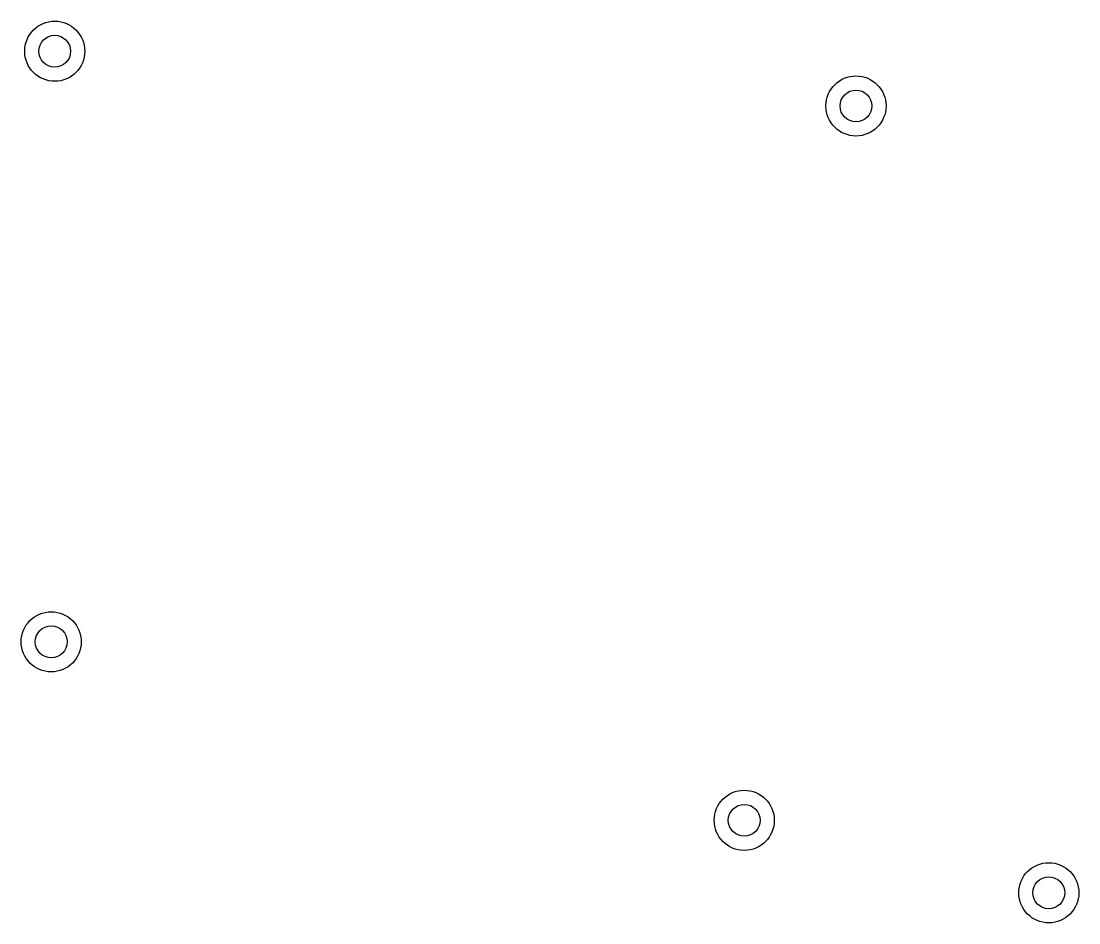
# Model space of a CAD drawing. Header units: millimetres. Extents: x 7.4 to 82.2, y -16.9 to 46.9.
import ezdxf

# ---------------------------------------------------------------- set-up
doc = ezdxf.new("R2010")
doc.units = ezdxf.units.MM

msp = doc.modelspace()

# ---------------------------------------------------------------- linework, layer by layer
for centre, radius in [((9.75, 44.742), 2.125), ((9.75, 44.742), 1.125), ((66.4, 40.875), 2.125), ((66.4, 40.875), 1.125), ((9.5, 3), 2.125), ((9.5, 3), 1.125), ((58.5, -9.617), 2.125), ((58.5, -9.617), 1.125), ((80.033, -14.738), 2.125), ((80.033, -14.738), 1.125)]:
    msp.add_circle(centre, radius)

doc.saveas('drawing.dxf')
